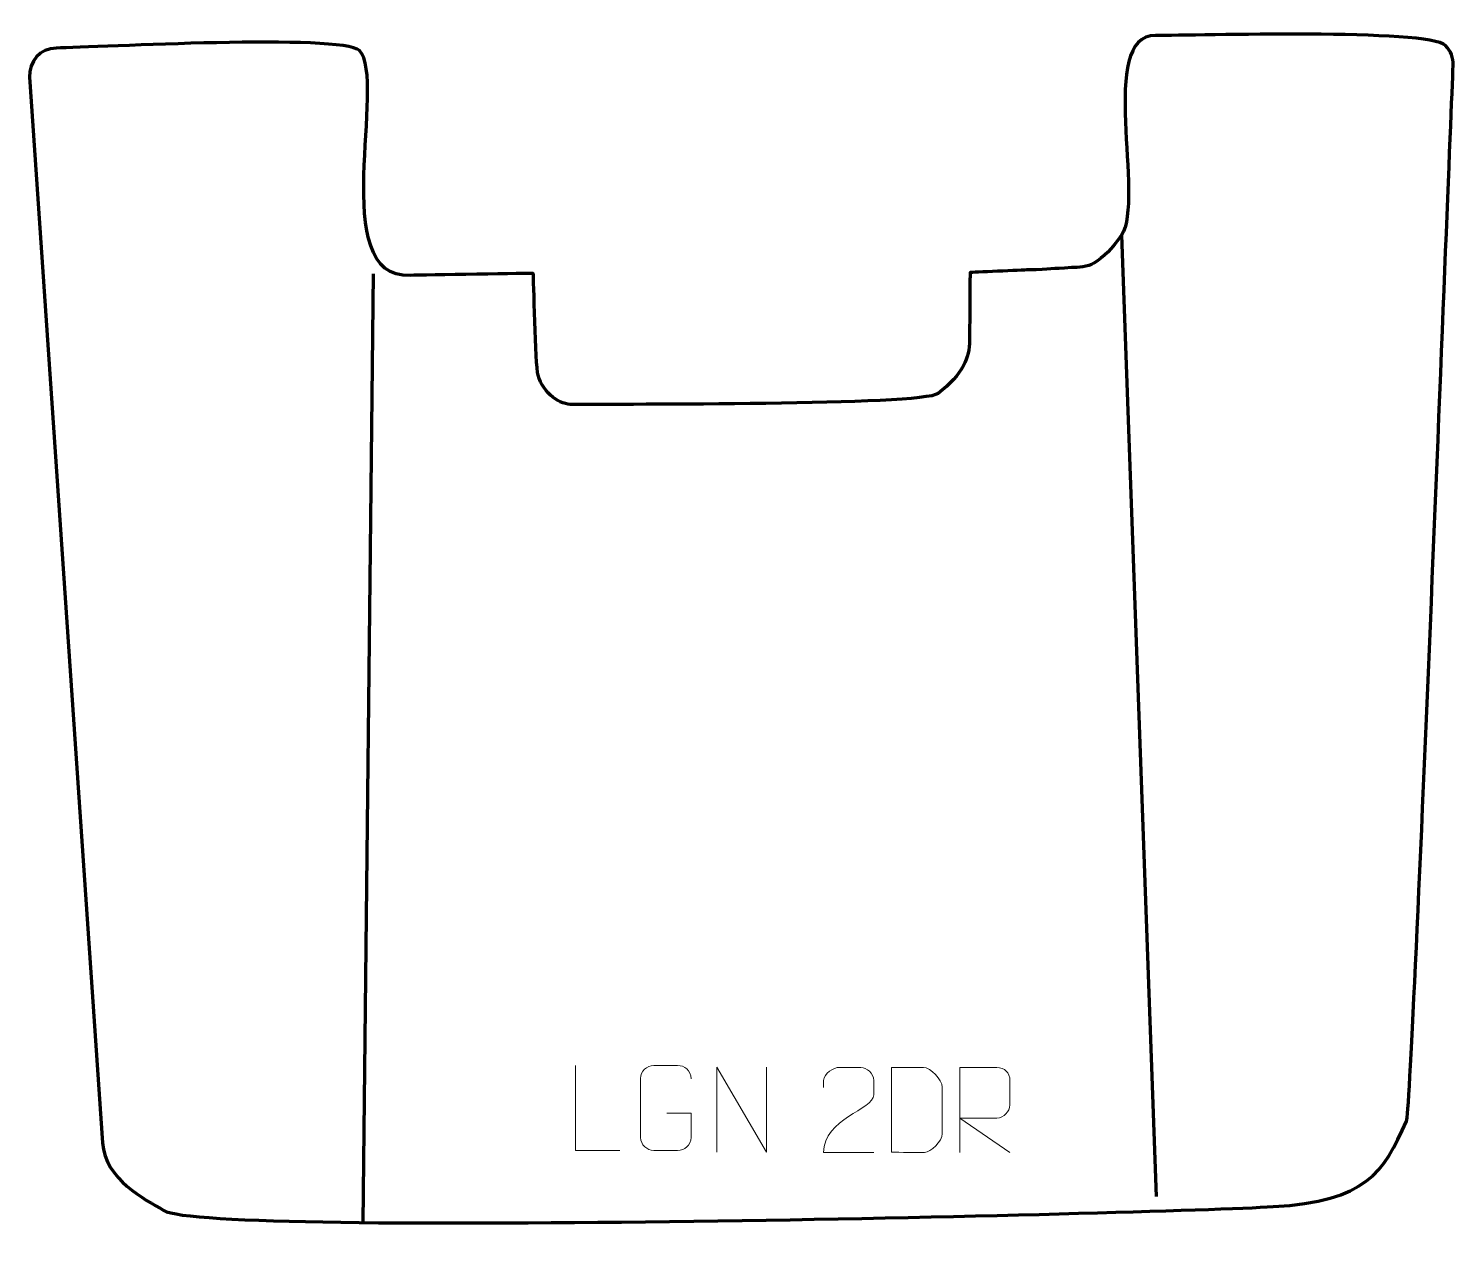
# Model space of a CAD drawing. Header units: millimetres. Extents: x -209 to 209, y -179 to 176.
import ezdxf

# ---------------------------------------------------------------- set-up
doc = ezdxf.new("R2010")
doc.units = ezdxf.units.MM
doc.header["$MEASUREMENT"] = 0
doc.layers.add('layer 1', color=7, linetype='Continuous')
doc.layers.add('layer 2', color=7, linetype='Continuous')

msp = doc.modelspace()

# ---------------------------------------------------------------- linework, layer by layer
at = {"layer": 'layer 1', "color": 250, "lineweight": 9}
for points, knots in [([(-35.7009, -153.2574), (-35.7009, -153.2574), (-48.65, -153.2574), (-48.65, -153.2574), (-48.65, -153.2574), (-48.65, -153.2574), (-48.65, -128.3038), (-48.65, -128.3038)], [0, 0, 0, 0, 0.33333333, 0.33333333, 0.33333333, 0.33333333, 1, 1, 1, 1]), ([(-21.9205, -142.2716), (-21.9205, -142.2716), (-14.7524, -142.2716), (-14.7524, -142.2716), (-14.7524, -142.2716), (-14.7524, -142.2716), (-14.7524, -149.4397), (-14.7524, -149.4397), (-14.7524, -149.4397), (-14.8921, -151.7631), (-16.5693, -153.2427), (-18.7171, -153.2535), (-18.7171, -153.2535), (-21.0489, -153.2531), (-23.3809, -153.2531), (-25.7124, -153.2535), (-25.7124, -153.2535), (-27.6373, -153.3589), (-29.6095, -151.4744), (-29.5983, -149.4571), (-29.5983, -149.4571), (-29.5979, -143.687), (-29.5979, -137.9173), (-29.5983, -132.148), (-29.5983, -132.148), (-29.5941, -130.0099), (-27.8473, -128.2907), (-25.695, -128.3041), (-25.695, -128.3041), (-23.3693, -128.3041), (-21.0432, -128.3041), (-18.7171, -128.3041), (-18.7171, -128.3041), (-16.7704, -128.2687), (-14.779, -129.7602), (-14.7524, -132.1979)], [0, 0, 0, 0, 0.1, 0.1, 0.1, 0.1, 0.2, 0.2, 0.2, 0.2, 0.3, 0.3, 0.3, 0.3, 0.4, 0.4, 0.4, 0.4, 0.5, 0.5, 0.5, 0.5, 0.6, 0.6, 0.6, 0.6, 0.7, 0.7, 0.7, 0.7, 0.8, 0.8, 0.8, 0.8, 1, 1, 1, 1]), ([(-7.2479, -153.7483), (-7.2479, -153.7483), (-7.2479, -128.7948), (-7.2479, -128.7948), (-7.2479, -128.7948), (-7.2479, -128.7948), (7.4069, -153.7483), (7.4069, -153.7483), (7.4069, -153.7483), (7.4069, -153.7483), (7.4069, -128.7948), (7.4069, -128.7948)], [0, 0, 0, 0, 0.25, 0.25, 0.25, 0.25, 0.5, 0.5, 0.5, 0.5, 1, 1, 1, 1]), ([(38.8917, -153.845), (33.9773, -153.8447), (29.0629, -153.8447), (24.1488, -153.845), (24.1488, -153.845), (24.1488, -143.9127), (38.7998, -141.2715), (38.8917, -136.9612), (38.8917, -136.9612), (38.8914, -135.5371), (38.8914, -134.1134), (38.8917, -132.6901), (38.8917, -132.6901), (38.8748, -130.613), (36.752, -128.8882), (35.081, -128.8709), (35.081, -128.8709), (33.0078, -128.8713), (30.9349, -128.8713), (28.8625, -128.8709), (28.8625, -128.8709), (27.0404, -128.8544), (24.2157, -130.6465), (24.1488, -132.7401), (24.1488, -132.7401), (24.1488, -132.7401), (24.1488, -134.7949), (24.1488, -134.7949)], [0, 0, 0, 0, 0.125, 0.125, 0.125, 0.125, 0.25, 0.25, 0.25, 0.25, 0.375, 0.375, 0.375, 0.375, 0.5, 0.5, 0.5, 0.5, 0.625, 0.625, 0.625, 0.625, 0.75, 0.75, 0.75, 0.75, 1, 1, 1, 1]), ([(44.128, -153.8065), (46.4598, -153.8061), (51.41, -153.8301), (53.7415, -153.8304), (53.7415, -153.8304), (55.6665, -153.9358), (58.9851, -150.3942), (58.9739, -148.3769), (58.9739, -148.3769), (58.9735, -142.6068), (58.9735, -140.4371), (58.9739, -134.6678), (58.9739, -134.6678), (58.9696, -132.5297), (55.5951, -128.8696), (53.4427, -128.8831), (53.4427, -128.8831), (51.117, -128.8831), (46.3927, -128.8831), (44.0666, -128.8831), (44.0666, -128.8831), (44.067, -134.63), (44.1283, -148.0592), (44.128, -153.8065)], [0, 0, 0, 0, 0.14285714, 0.14285714, 0.14285714, 0.14285714, 0.28571429, 0.28571429, 0.28571429, 0.28571429, 0.42857143, 0.42857143, 0.42857143, 0.42857143, 0.57142857, 0.57142857, 0.57142857, 0.57142857, 0.71428571, 0.71428571, 0.71428571, 0.71428571, 1, 1, 1, 1]), ([(64.1883, -153.8346), (64.1883, -153.8346), (64.1883, -128.8811), (64.1883, -128.8811), (64.1883, -128.8811), (67.7831, -128.8811), (71.3786, -128.8811), (74.9738, -128.8811), (74.9738, -128.8811), (77.2991, -128.9188), (78.8564, -130.4088), (78.8523, -132.7752), (78.8523, -132.7752), (78.8519, -134.8107), (78.8519, -137.8701), (78.8523, -139.9061), (78.8523, -139.9061), (78.8458, -141.7816), (77.0335, -143.7234), (75.024, -143.7425), (75.024, -143.7425), (75.024, -143.7425), (64.1883, -143.7425), (64.1883, -143.7425), (64.1883, -143.7425), (64.1883, -143.7425), (78.843, -153.8346), (78.843, -153.8346)], [0, 0, 0, 0, 0.125, 0.125, 0.125, 0.125, 0.25, 0.25, 0.25, 0.25, 0.375, 0.375, 0.375, 0.375, 0.5, 0.5, 0.5, 0.5, 0.625, 0.625, 0.625, 0.625, 0.75, 0.75, 0.75, 0.75, 1, 1, 1, 1])]:
    msp.add_open_spline(points, degree=3, knots=knots, dxfattribs=at)
at = {"layer": 'layer 2', "color": 22, "lineweight": 158}
msp.add_open_spline([(-201.1605, 170.4772), (-189.2497, 170.7043), (-117.144, 174.7072), (-112.1601, 169.7201), (-112.1601, 169.7201), (-103.7341, 161.2889), (-122.0034, 102.597), (-97.2433, 103.7041), (-97.2433, 103.7041), (-93.1836, 103.8857), (-61.0901, 104.3151), (-61.0853, 104.2772), (-61.0853, 104.2772), (-60.982, 103.4539), (-60.5082, 77.4071), (-59.6683, 74.4217), (-59.6683, 74.4217), (-58.0972, 68.8372), (-53.084, 65.7277), (-49.5831, 65.783), (-49.5831, 65.783), (-36.4541, 65.9905), (52.9131, 65.3631), (57.7446, 69.035), (57.7446, 69.035), (65.1301, 74.648), (66.9287, 79.7768), (66.9856, 84.4809), (66.9856, 84.4809), (67.0609, 90.7081), (67.0932, 104.9884), (67.193, 104.5902), (67.193, 104.5902), (67.213, 104.5105), (82.8685, 105.2921), (84.2449, 105.3297), (84.2449, 105.3297), (91.2429, 105.5201), (90.6349, 105.6874), (96.9742, 105.9926), (96.9742, 105.9926), (98.7851, 106.0798), (101.7602, 106.2068), (103.5072, 107.2943), (103.5072, 107.2943), (106.2481, 109.0004), (108.9598, 111.6168), (111.586, 115.5313), (111.586, 115.5313), (118.569, 125.9398), (104.437, 174.2941), (121.6004, 174.18), (121.6004, 174.18), (133.1624, 174.1031), (201.9044, 176.2281), (206.7537, 171.2134), (206.7537, 171.2134), (208.3049, 169.6093), (209.0945, 167.6666), (209, 165.4373), (209, 165.4373), (207.7621, 136.2433), (196.9468, -140.9448), (195.2881, -144.6772), (195.2881, -144.6772), (188.5315, -159.8811), (183.5126, -168.1364), (156.1097, -169.763), (156.1097, -169.763), (123.4113, -171.7039), (-156.2125, -178.8249), (-169.5555, -170.9026), (-169.5555, -170.9026), (-175.166, -167.5714), (-186.8267, -161.8223), (-187.5627, -151.0686), (-187.5627, -151.0686), (-187.5627, -151.0686), (-208.9893, 161.9323), (-208.9893, 161.9323), (-208.9893, 161.9323), (-209.3031, 166.5156), (-205.7537, 170.3897), (-201.1605, 170.4772)], degree=3, knots=[0, 0, 0, 0, 0.04545455, 0.04545455, 0.04545455, 0.04545455, 0.09090909, 0.09090909, 0.09090909, 0.09090909, 0.13636364, 0.13636364, 0.13636364, 0.13636364, 0.18181818, 0.18181818, 0.18181818, 0.18181818, 0.22727273, 0.22727273, 0.22727273, 0.22727273, 0.27272727, 0.27272727, 0.27272727, 0.27272727, 0.31818182, 0.31818182, 0.31818182, 0.31818182, 0.36363636, 0.36363636, 0.36363636, 0.36363636, 0.40909091, 0.40909091, 0.40909091, 0.40909091, 0.45454545, 0.45454545, 0.45454545, 0.45454545, 0.5, 0.5, 0.5, 0.5, 0.54545455, 0.54545455, 0.54545455, 0.54545455, 0.59090909, 0.59090909, 0.59090909, 0.59090909, 0.63636364, 0.63636364, 0.63636364, 0.63636364, 0.68181818, 0.68181818, 0.68181818, 0.68181818, 0.72727273, 0.72727273, 0.72727273, 0.72727273, 0.77272727, 0.77272727, 0.77272727, 0.77272727, 0.81818182, 0.81818182, 0.81818182, 0.81818182, 0.86363636, 0.86363636, 0.86363636, 0.86363636, 0.90909091, 0.90909091, 0.90909091, 0.90909091, 1, 1, 1, 1], dxfattribs=at)
at = {"layer": 'layer 2', "color": 153, "lineweight": 158}
for points in [[(111.586, 115.5313), (111.586, 115.5313), (121.7987, -166.7648), (121.7987, -166.7648)], [(-108.0707, 104.1688), (-108.0707, 104.1688), (-111.1033, -174.4225), (-111.1033, -174.4225)]]:
    msp.add_open_spline(points, degree=3, dxfattribs=at)

doc.saveas('drawing.dxf')
